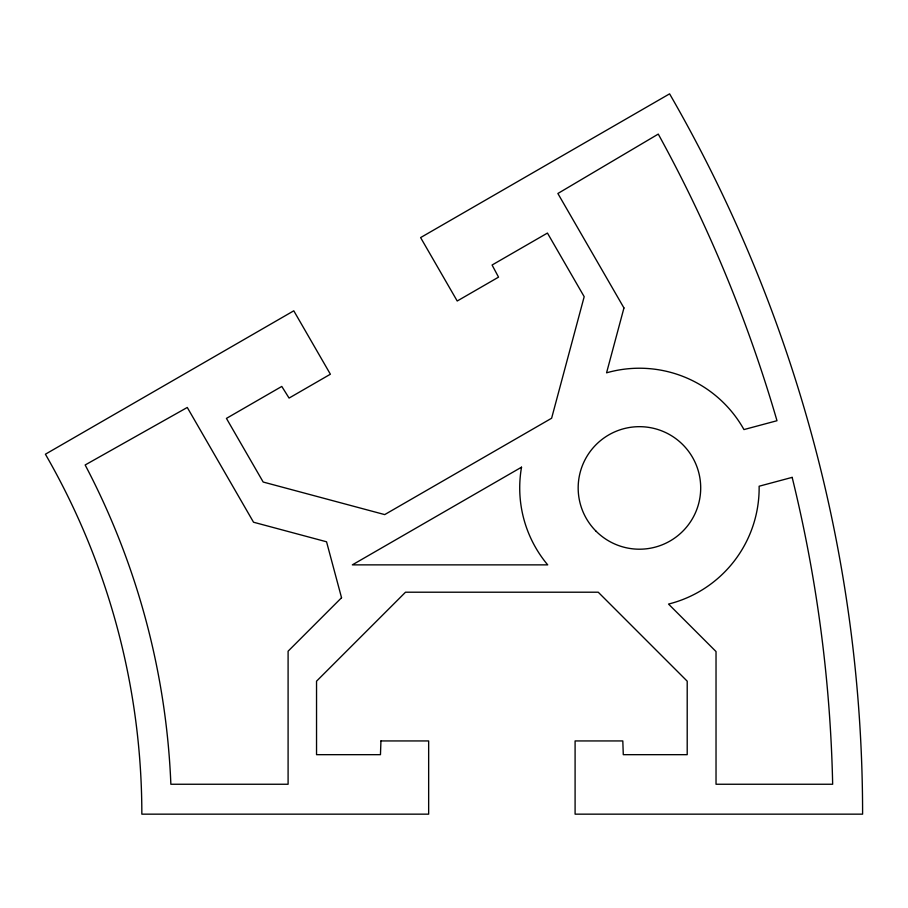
<?xml version="1.0" encoding="UTF-8"?>
<svg xmlns="http://www.w3.org/2000/svg" width="908" height="908" viewBox="0 0 908 908"><rect width="100%" height="100%" fill="white"/><g stroke="black" fill="none" stroke-linecap="round" stroke-linejoin="round"><path stroke-width="1.36" d="M380.94 740.939L380.463 754.673L316.54 754.673L316.54 681.182L405.513 592.209L598.236 592.209L687.208 681.182L687.208 754.673L623.285 754.673L622.809 740.939L575.093 740.939L575.093 814.158L862.6 814.158A1441.507 1441.507 0 0 0 669.593 93.842L420.608 237.59L457.212 301.002L498.537 277.144L492.079 265.022L547.445 233.061L584.185 296.689L551.621 418.236L384.708 514.598L263.172 482.034L226.433 418.395L281.786 386.433L289.073 398.079L330.387 374.221L293.783 310.808L45.4 454.216A720.759 720.759 0 0 1 141.841 814.158L428.655 814.158L428.655 740.939L380.94 740.939M623.955 307.948L606.567 372.825A119.72 119.72 0 0 1 743.958 429.575L776.987 420.722A1411.883 1411.883 0 0 0 658.266 134.089L557.875 193.495L623.955 307.948M341.544 597.736L288.097 651.195L288.097 784.251L170.863 784.251A750.371 750.371 0 0 0 85.148 464.975L187.275 407.465L253.536 522.225L326.551 541.792L341.544 597.736M521.533 467.189L352.338 564.867L547.706 564.867A119.72 119.72 0 0 1 521.533 467.189M792.162 477.37L759.133 486.223A119.72 119.72 0 0 1 668.526 604.07L716.026 651.558L716.026 784.251L832.659 784.251A1411.883 1411.883 0 0 0 792.162 477.37M596.113 531.259A61.267 61.267 0 0 0 698.615 503.792A61.267 61.267 0 0 0 623.58 428.758A61.267 61.267 0 0 0 596.113 531.259"/></g></svg>
